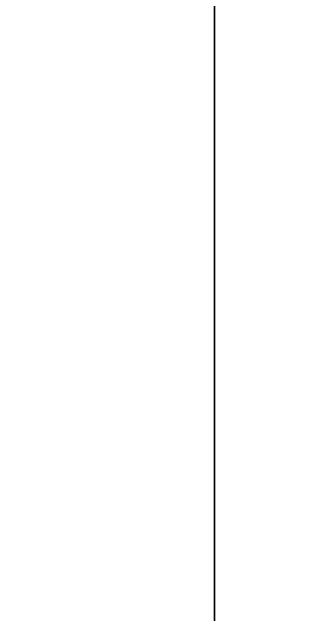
# Model space of a CAD drawing. Extents: x 0 to 2992, y -2739 to 0.
# Drawn here: x 1364.8 to 1391, y -302.9 to -251.5 of the extents above; entities that cross this region are included whole.
import ezdxf

# ---------------------------------------------------------------- set-up
doc = ezdxf.new("R2010")
doc.units = 0
doc.layers.add('LAYER0', color=7, linetype='CONTINUOUS')
doc.layers.add('LAYER89', color=7, linetype='CONTINUOUS')

msp = doc.modelspace()

# ---------------------------------------------------------------- linework, layer by layer
at = {"layer": 'LAYER0', "invisible_edges": 1}
for points in [[(2992.49, 0), (0, -2716.32), (0, 0), (2992.49, 0)], [(2992.49, -2716.32, 5), (0, 0, 5), (0, -2716.32, 5), (2992.49, -2716.32, 5)], [(0, 0, 5), (2992.49, -2716.32, 5), (2992.49, 0, 5), (0, 0, 5)], [(0, -2716.32), (2992.49, 0), (2992.49, -2716.32), (0, -2716.32)]]:
    msp.add_3dface(points, dxfattribs=at)
at = {"layer": 'LAYER89', "invisible_edges": 1}
for points in [[(1364, -120, 5), (1382, -680, 5), (1364, -680, 5), (1364, -120, 5)], [(1382, -680, 5), (1364, -120, 5), (1382, -120, 5), (1382, -680, 5)], [(1382, -120, 2545), (1364, -680, 2545), (1382, -680, 2545), (1382, -120, 2545)], [(1364, -680, 2545), (1382, -120, 2545), (1364, -120, 2545), (1364, -680, 2545)], [(1382, -680, 5), (1382, -120, 2545), (1382, -680, 2545), (1382, -680, 5)], [(1382, -120, 2545), (1382, -680, 5), (1382, -120, 5), (1382, -120, 2545)]]:
    msp.add_3dface(points, dxfattribs=at)

doc.saveas('drawing.dxf')
